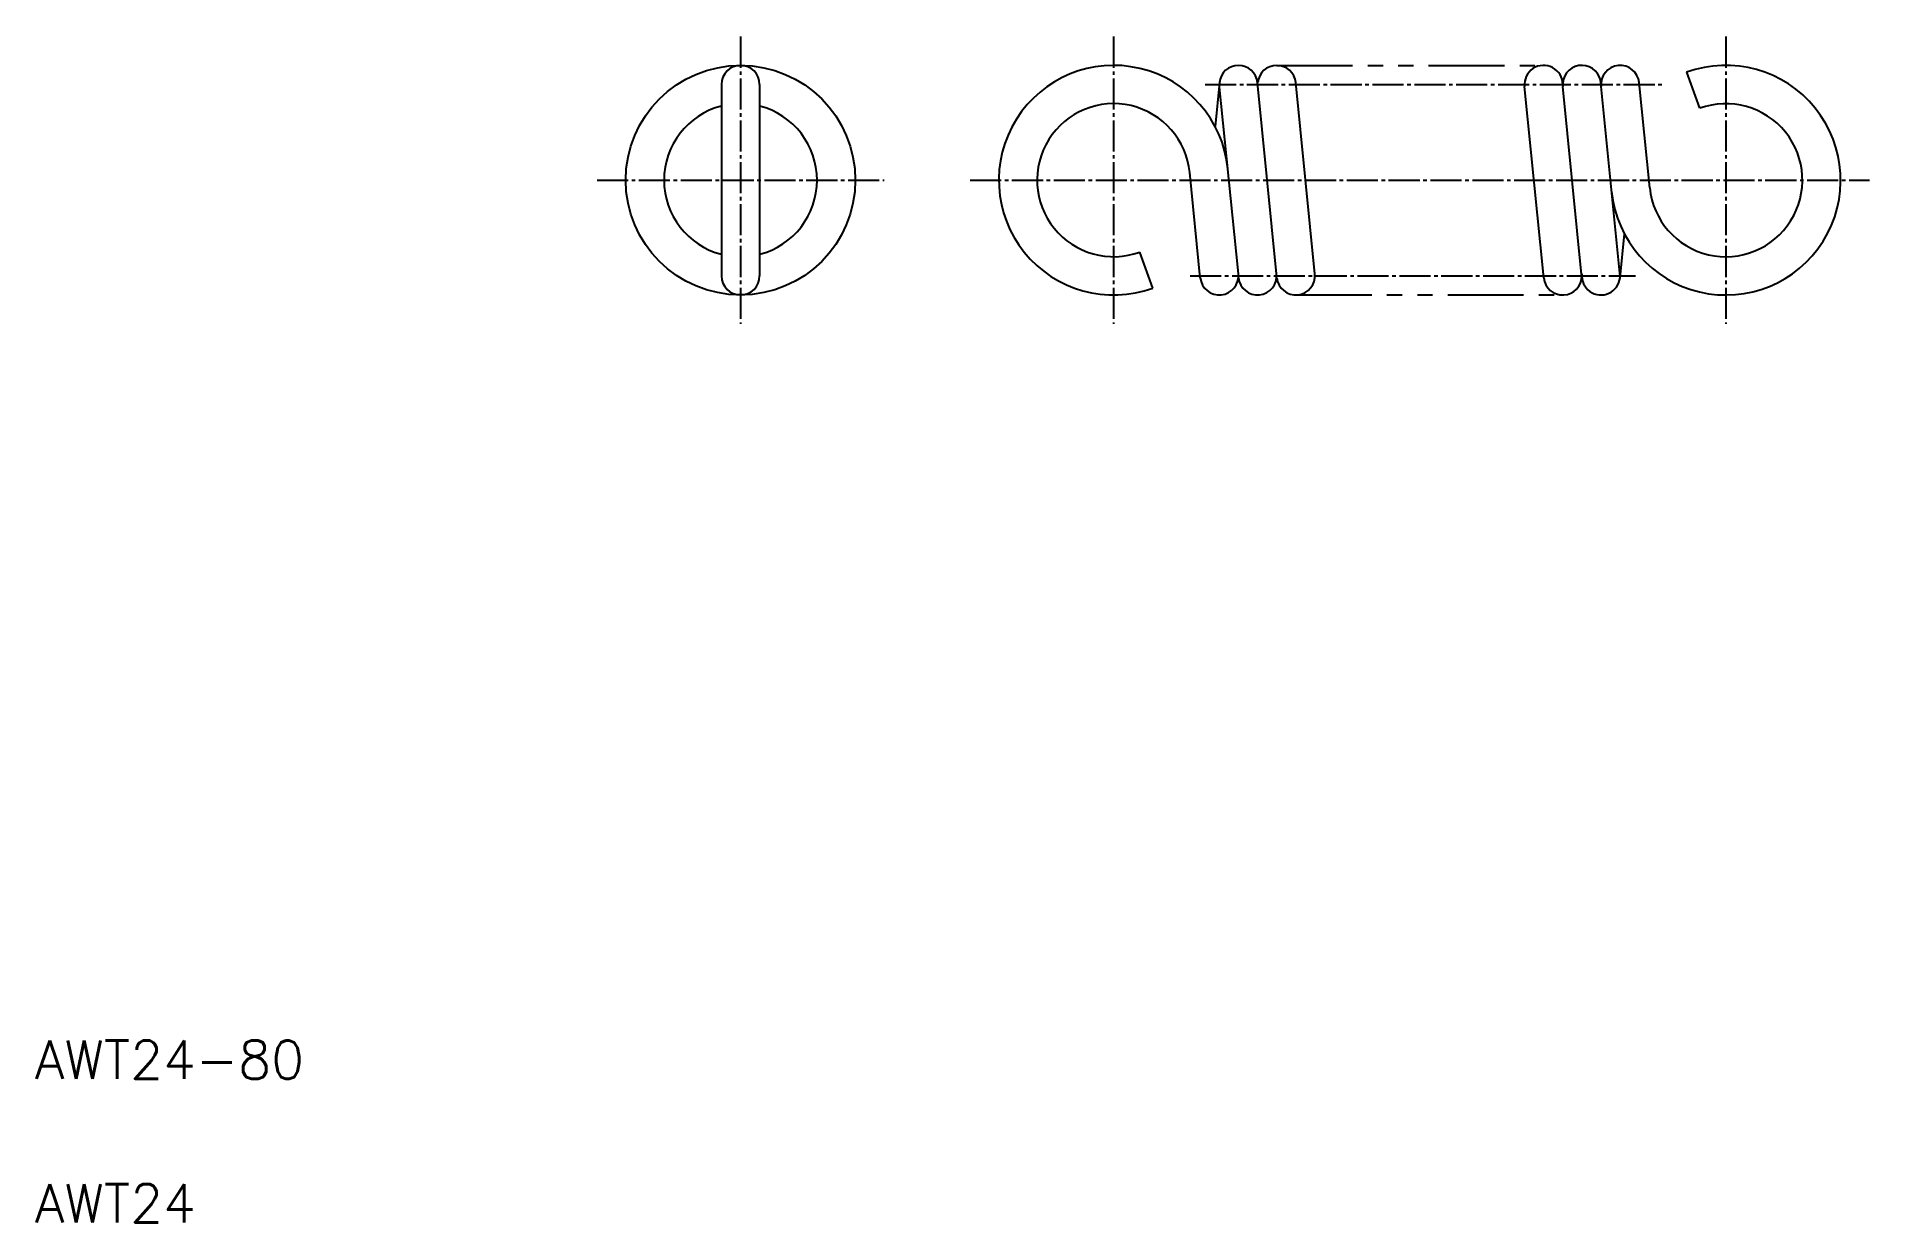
# Model space of a CAD drawing. Extents: x 10 to 202, y 10 to 134.
import ezdxf

# ---------------------------------------------------------------- set-up
doc = ezdxf.new("R2010")
doc.units = 0
doc.header["$LTSCALE"] = 0.25
doc.linetypes.add('CENTER', pattern=[17.5, 13, -1.5, 1.5, -1.5])
doc.linetypes.add('PHANTOM', pattern=[63.5, 31.75, -6.35, 6.35, -6.35, 6.35, -6.35])
doc.layers.get('0').update_dxf_attribs({"linetype": 'CONTINUOUS'})
doc.layers.add('CENTER', color=1, linetype='CENTER')
doc.styles.get("Standard").update_dxf_attribs({"font": 'txt', "bigfont": 'BIGFONT'})

msp = doc.modelspace()

# ---------------------------------------------------------------- linework, layer by layer
at = {"color": 3, "linetype": 'PHANTOM'}
for p, q in [((139.8, 130.93), (167.7, 130.93)), ((141.8, 106.93), (169.7, 106.93))]:
    msp.add_line(p, q, dxfattribs=at)
for p, q in [((81.75, 128.93), (81.75, 108.93)), ((85.75, 128.93), (85.75, 108.93)), ((133.81, 129.13), (133.35, 124.55)), ((135.79, 109.13), (133.8, 129.01)), ((139.79, 109.13), (137.79, 129.13)), ((143.79, 109.13), (141.79, 129.13)), ((167.71, 108.73), (165.71, 128.73)), ((171.71, 108.73), (169.71, 128.73)), ((175.7, 108.85), (173.64, 129.41)), ((178.79, 118.13), (177.69, 129.13)), ((182.64, 130.21), (184.01, 126.45)), ((85.75, 123.93), (85.75, 123.93)), ((85.75, 118.93), (85.75, 118.93)), ((131.81, 108.73), (130.71, 119.73)), ((175.69, 108.73), (176.15, 113.31)), ((126.85, 107.65), (125.48, 111.41))]:
    msp.add_line(p, q)
msp.add_circle((83.75, 118.93), 12)
for centre, radius, start, end in [((83.75, 128.93), 2, 0, 180), ((122.75, 118.93), 12, 5.7106, 290), ((135.8, 128.93), 2, 5.7106, 174.2894), ((139.8, 128.93), 2, 5.7106, 174.2894), ((167.7, 128.93), 2, 0, 185.7106), ((171.7, 128.93), 2, 13.7899, 185.7106), ((175.7, 128.93), 2, 5.7106, 185.7106), ((186.75, 118.93), 12, 185.7106, 110), ((83.75, 118.93), 8, 104.4775, 255.5225), ((83.75, 118.93), 8, 284.4775, 75.5225), ((122.75, 118.93), 8, 5.7106, 290), ((186.75, 118.93), 8, 185.7106, 110), ((83.75, 108.93), 2, 180, 0), ((133.8, 108.93), 2, 185.7106, 5.7106), ((137.8, 108.93), 2, 185.7106, 5.7106), ((141.8, 108.93), 2, 185.7106, 5.7106), ((169.7, 108.93), 2, 185.7106, 0), ((173.7, 108.93), 2, 174.2894, 354.2894)]:
    msp.add_arc(centre, radius, start, end)
at = {"layer": 'CENTER', "color": 1, "linetype": 'CENTER'}
for p, q in [((83.75, 133.93), (83.75, 103.93)), ((122.75, 133.93), (122.75, 103.93)), ((186.75, 133.93), (186.75, 103.93)), ((132.31, 128.93), (180.32, 128.93)), ((68.75, 118.93), (98.75, 118.93)), ((107.75, 118.93), (201.75, 118.93)), ((130.75, 108.93), (177.29, 108.93))]:
    msp.add_line(p, q, dxfattribs=at)

# ---------------------------------------------------------------- texts
for s, p in [('AWT24-80', (10, 25)), ('AWT24', (10, 10))]:
    msp.add_text(s, height=4).set_placement(p)

doc.saveas('drawing.dxf')
